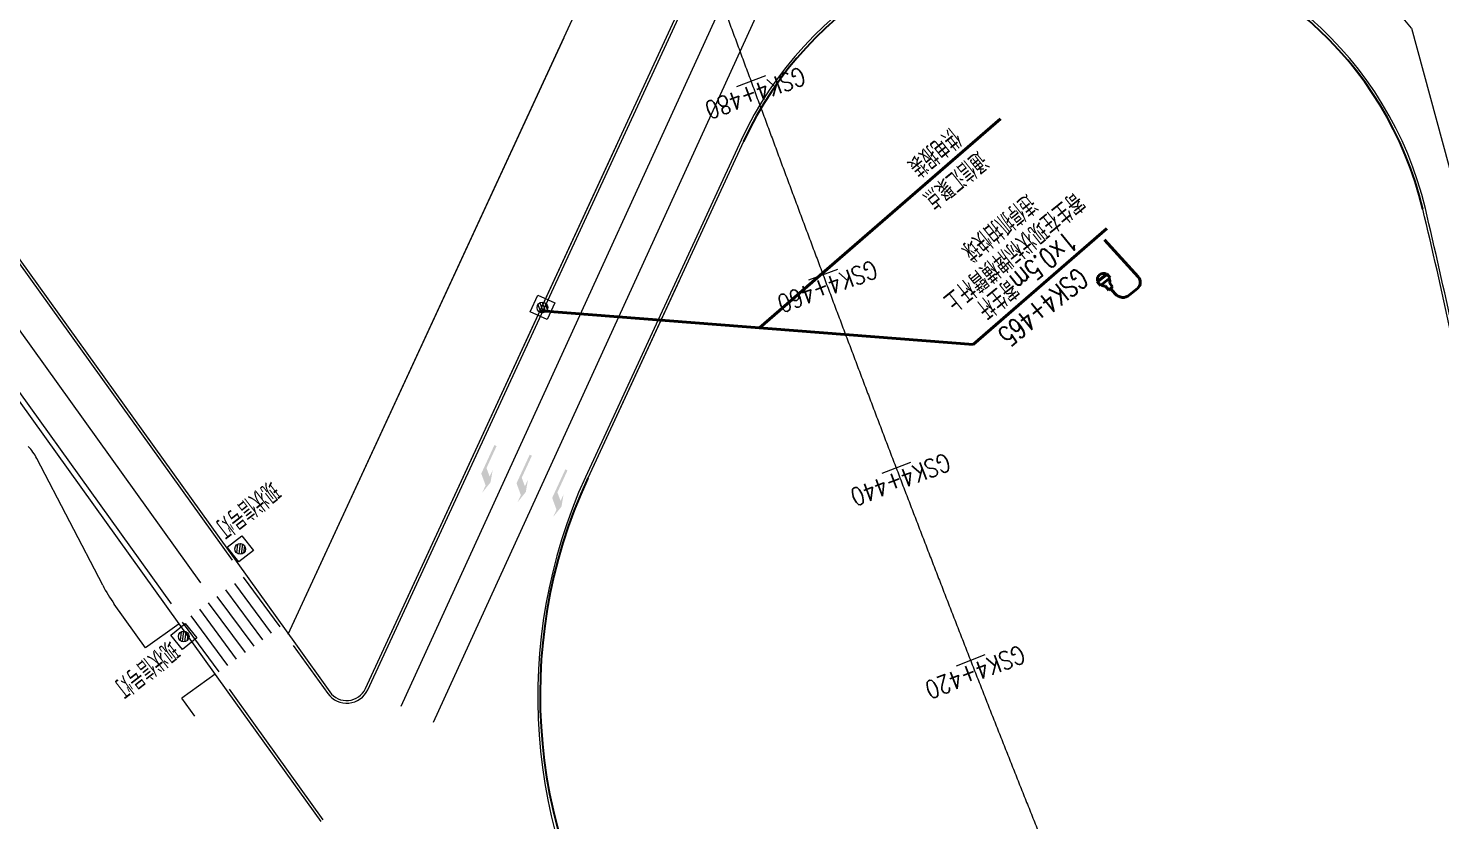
# Model space of a CAD drawing. Header units: millimetres. Extents: x 523446 to 528898, y 388189 to 392165.
# Drawn here: x 523829.9 to 523966.8, y 391201.8 to 391278.5 of the extents above; entities that cross this region are included whole.
import ezdxf
from ezdxf.enums import TextEntityAlignment as Align

# ---------------------------------------------------------------- set-up
doc = ezdxf.new("R2010")
doc.units = ezdxf.units.MM
doc.linetypes.add('ACAD_ISO04W100', pattern=[30, 24, -3, 0, -3])
doc.linetypes.add('白色虚线3米', pattern=[6, 3, -3])
for name, color, linetype, lineweight in [('0-TL-电视监控（新建）', 6, 'Continuous', 40), ('0-现状交通设施2018', 7, 'Continuous', 0), ('0-现状信号灯', 7, 'Continuous', 40), ('000-scy-车道标线(实)', 7, 'Continuous', 40), ('人行横道', 7, 'Continuous', 30)]:
    doc.layers.add(name, color=color, linetype=linetype, lineweight=lineweight)
for name, color, linetype in [('000-scy-箭头', 7, 'Continuous'), ('000-scy-道路标线', 122, '白色虚线3米'), ('GSS-标注路线桩号', 7, 'Continuous'), ('MEDS道路平面中线-GSS', 7, 'Continuous'), ('侧分带与渠化岛', 3, 'Continuous'), ('车行道边线', 5, 'ACAD_ISO04W100')]:
    doc.layers.add(name, color=color, linetype=linetype)
doc.styles.add('HZTXT_S', font='TXT_S.shx', dxfattribs={"width": 0.75, "bigfont": 'HZTXT.shx'})
doc.styles.add('MEDS', font='TXT_S.SHX', dxfattribs={"width": 0.75, "bigfont": 'hztxt.shx'})

# ---------------------------------------------------------------- blocks, each defined once
blk = doc.blocks.new('7')
at = {"layer": '0-现状信号灯', "linetype": 'Continuous', "lineweight": 0, "ltscale": 0.005}
for p, q in [((525414.8998679431, 388753.3593147711), (525416.6155864513, 388753.903658412)), ((525415.444211584, 388751.643596263), (525414.8998679431, 388753.3593147711)), ((525415.9374142907, 388753.2836228181), (525415.5550406991, 388752.5458674628)), ((525416.1805043139, 388753.2636822056), (525415.7114769937, 388752.3587362973)), ((525416.3737923226, 388753.1476530984), (525415.9177153029, 388752.2676936266)), ((525416.511550422, 388752.9244840396), (525416.1794835215, 388752.2837909074)), ((525416.6155864513, 388753.903658412), (525417.1599300923, 388752.187939904)), ((525417.1599300923, 388752.187939904), (525415.444211584, 388751.643596263))]:
    blk.add_line(p, q, dxfattribs=at)
blk.add_ellipse((525416.0179651701, 388752.7739053484), major_axis=(0.3648974809175849, 0.3648974809175849), ratio=0.9999999999947542, start_param=3.156470216024712, end_param=9.439655523204298, dxfattribs=at)
blk = doc.blocks.new('A$C30E15DA7')
at = {"layer": '0-TL-电视监控（新建）'}
for p, q in [((2.93621432542568, 3.235286151524633), (3.518303616845513, 4.257121779490261)), ((3.518303616845513, 4.257121779490261), (3.961628290475347, 4.004581607878208)), ((2.813303630799055, 3.708578357938677), (2.389635303930845, 3.938536447938531)), ((2.93621432542568, 3.235286151524633), (3.379538999171927, 2.982745979912578)), ((3.323243670922238, 3.014814648311585), (3.905332962283864, 4.03665027534589)), ((3.323243670922238, 3.014814648311585), (3.905332962283864, 4.03665027534589)), ((3.379538999171927, 2.982745979912578), (3.961628290475347, 4.004581607878208))]:
    blk.add_line(p, q, dxfattribs=at)
for points in [[(0.0937804947025143, 3.194076082669199), (0.5658129937364721, 4.065111679490654, -0.4142135623721638), (1.921467327396385, 4.467853937763719), (2.505228240625001, 4.151501628570257)], [(4.809404028346761, -6.96894712746e-05), (0.443807130912319, 2.11387620307505, -0.4266195186092931), (0.0937804947025143, 3.194076082669199, -0.2169313085417219)]]:
    blk.add_lwpolyline(points, format="xyb", dxfattribs=at)
for points in [[(2.620821177435573, 4.364466808270663), (2.389635303930845, 3.938536447938531)], [(3.057889951858669, 4.127235242631286), (2.620821177435573, 4.364466808270663)]]:
    blk.add_lwpolyline(points, dxfattribs=at)
for centre, major_axis, ratio, start_param, end_param in [((3.317121064057573, 3.695013968739658), (0.4874899605611572, 0.1279434926462025), 0.9999999996489797, 1.00299222827307, 1.854377962951944), ((3.317121064057573, 3.695013968739658), (0.4874899603944323, 0.1279434926024449), 0.99999999999384, 2.858011017215297, 3.731253685740346), ((3.476326246396638, 3.604322639759628), (0.1492674080404642, -0.5687382871431395), 0.9999999999444767, 5.898741776229705, 8.260282098354272)]:
    blk.add_ellipse(centre, major_axis=major_axis, ratio=ratio, start_param=start_param, end_param=end_param, dxfattribs=at)

msp = doc.modelspace()

# ---------------------------------------------------------------- hatches: boundary and pattern name
at = {"layer": '000-scy-箭头', "linetype": 'ByBlock', "lineweight": 0}
for points in [[(523874.7206544451, 391234.5518081335), (523873.9135473939, 391233.5474504018), (523874.240616581, 391234.2569412823), (523873.8199527205, 391235.3971573559), (523875.0955225558, 391238.1641717876), (523875.3083698187, 391238.0660510311), (523874.3271622541, 391235.9375783919), (523874.6330996061, 391235.1083303374), (523874.9274618764, 391235.7468721299)], [(523878.1363520362, 391233.6121773991), (523877.3292449851, 391232.6078196673), (523877.6563141721, 391233.3173105477), (523877.2356503117, 391234.4575266215), (523878.5112201469, 391237.2245410532), (523878.7240674099, 391237.1264202966), (523877.7428598453, 391234.9979476575), (523878.0487971973, 391234.168699603), (523878.3431594676, 391234.8072413954)], [(523881.5901809424, 391232.1958744287), (523880.7830738912, 391231.1915166971), (523881.1101430783, 391231.9010075775), (523880.6894792179, 391233.0412236511), (523881.9650490531, 391235.8082380829), (523882.177896316, 391235.7101173263), (523881.1966887515, 391233.5816446872), (523881.5026261035, 391232.7523966327), (523881.7969883737, 391233.3909384252)]]:
    msp.add_hatch(color=4, dxfattribs=at).paths.add_polyline_path(points)

# ---------------------------------------------------------------- linework, layer by layer
at = {"layer": '0-TL-电视监控（新建）', "color": 3, "lineweight": 40, "flags": 128}
msp.add_lwpolyline([(523924.1149024281, 391269.7672091777), (523900.7777087035, 391249.5293065551)], dxfattribs=at)
at = {"layer": '0-TL-电视监控（新建）', "lineweight": 40, "flags": 128}
for points in [[(523934.4291839927, 391259.1501301162), (523921.4784951604, 391247.9193547893)], [(523879.6115971791, 391251.1754478113), (523921.4784951604, 391247.9193547893)]]:
    msp.add_lwpolyline(points, dxfattribs=at)
at = {"layer": '000-scy-车道标线(实)', "color": 4, "linetype": 'ByBlock', "lineweight": 0, "flags": 128}
for points in [[(523862.8191496181, 391214.4610119684), (523905.4267435267, 391306.6187715529)], [(523898.9965696504, 391267.6899936157), (523883.9046739991, 391235.04709681)], [(523827.0918655899, 391258.4766158671), (523849.6872416569, 391226.9966962592)], [(523843.7973989757, 391222.7691374847), (523821.202076761, 391254.2489820656)], [(523855.6062162225, 391218.750369978), (523858.9489768115, 391214.0932297603)], [(523851.7795552333, 391211.2196482357), (523849.4254165028, 391214.4994386563)], [(523858.5130658107, 391201.838508881), (523851.7795552333, 391211.2196482357)]]:
    msp.add_lwpolyline(points, dxfattribs=at)
for points in [[(523963.938206628, 391278.5417249875, 0.3883207193501608), (523908.3849821251, 391287.9965864168, 0.3275793922178589)], [(523965.2812346446, 391261.0729364706, 0.7118215270813119), (523898.9965696507, 391267.6899936163)], [(523970.3392345653, 391237.2721184656, 0.01233453233740837), (523965.2812346443, 391261.0729364716, 0.01233453233740837)], [(523883.9046739995, 391235.0470968108, 0.2543807387385165), (523887.4079200979, 391186.0200076246)], [(523858.9489768115, 391214.0932297603, 0.5745474098023649), (523862.819149618, 391214.4610119684, 0.5745474098023649)]]:
    msp.add_lwpolyline(points, format="xyb", dxfattribs=at)
at = {"layer": '000-scy-道路标线', "linetype": 'ByBlock', "lineweight": 0, "flags": 128}
for points in [[(523922.5808051093, 391374.5070022139, -0.1234187823032554), (523924.4442945233, 391336.9683754979), (523923.4830787162, 391332.239708835), (523921.8987722406, 391327.2646784901), (523920.0516699838, 391322.2888350791), (523918.0326559697, 391317.5768571042), (523915.8312052416, 391312.934150134), (523913.613741393, 391308.3606418915), (523911.4678903037, 391303.8390387325), (523869.1692671346, 391211.2872848239)], [(523919.0498298319, 391371.6149926686, -0.1195872643447994), (523920.2805906418, 391337.5666322034), (523918.0734629486, 391328.6774112323), (523918.0734629486, 391328.6774112323), (523916.6539020457, 391323.8934750145), (523914.8602285607, 391319.0554462993), (523912.6587778326, 391314.412739329), (523910.441313984, 391309.8392310866), (523908.285949479, 391305.2968633406), (523866.0442147293, 391212.8491557059)], [(523846.6407713044, 391224.8100279275), (523824.0454490899, 391256.2898725085, 0.3860453267629628), (523786.0230452412, 391264.4866268573)]]:
    msp.add_lwpolyline(points, format="xyb", dxfattribs=at)
msp.add_lwpolyline([(523963.938206628, 391278.5417249875), (523969.9859173872, 391256.2887788829)], dxfattribs=at)
at = {"layer": 'GSS-标注路线桩号', "color": 7, "linetype": 'ByBlock', "lineweight": 0}
for p, q in [((523901.3605942506, 391273.9192556788), (523898.5468692564, 391272.8786060465)), ((523908.3363700591, 391255.1826102614), (523905.5274620076, 391254.129028011)), ((523915.4127837956, 391236.4863964457), (523912.6105108875, 391235.415291153)), ((523922.6202987909, 391217.8429977489), (523919.8265654432, 391216.7498125028))]:
    msp.add_line(p, q, dxfattribs=at)
at = {"layer": 'MEDS道路平面中线-GSS', "color": 6, "linetype": 'ByBlock', "lineweight": 0}
for points in [[(523884.718325936, 391314.954791176, 2.755e-06), (523885.279312323, 391313.417592352, 5.51e-06)], [(523897.093927178, 391281.148822343, 6.3361e-05), (523897.65956916, 391279.613330537, 6.6116e-05), (523898.225617202, 391278.077988377, 6.8871e-05), (523898.792088181, 391276.542802212, 7.1625e-05), (523899.358998971, 391275.007778405, 7.438e-05), (523899.926366436, 391273.472923334, 7.7135e-05), (523900.494207438, 391271.938243392, 7.989e-05), (523901.062538832, 391270.403744987, 8.2645e-05), (523901.631377467, 391268.869434545, 8.5399e-05), (523902.200740186, 391267.335318507, 8.8154e-05), (523902.770643824, 391265.801403332, 9.0909e-05), (523903.341105212, 391264.267695496, 9.3664e-05), (523903.912141173, 391262.734201495, 9.6419e-05), (523904.48376852, 391261.200927844, 9.9174e-05), (523905.056004064, 391259.667881074, 0.000101928), (523905.628864603, 391258.135067741, 0.000104683), (523906.202366931, 391256.602494418, 0.000107438), (523906.776527832, 391255.070167701, 0.000110193), (523907.351364083, 391253.538094207, 0.000112948), (523907.926892452, 391252.006280576, 0.000115702), (523908.503129697, 391250.47473347, 0.000118457), (523909.080092569, 391248.943459574, 0.000121212), (523909.657797809, 391247.412465598, 0.000123967), (523910.236262148, 391245.881758277, 0.000126722), (523910.815502308, 391244.35134437, 0.000129477), (523911.395535001, 391242.82123066, 0.000132231), (523911.976376929, 391241.291423959, 0.000134986), (523912.558044784, 391239.761931105, 0.000137741), (523913.140555245, 391238.232758962, 0.000140496), (523913.723924984, 391236.703914422, 0.000143251), (523914.308170659, 391235.175404407, 0.000146006), (523914.893308917, 391233.647235865, 0.00014876), (523915.479356395, 391232.119415776, 0.000151515), (523916.066329716, 391230.591951149, 0.00015427), (523916.654245493, 391229.064849023, 0.000157025), (523917.243120325, 391227.538116468, 0.00015978), (523917.832970799, 391226.011760587, 0.000162534), (523918.42381349, 391224.485788514, 0.000165289), (523919.015664958, 391222.960207414, 0.000168044), (523919.608541752, 391221.435024489, 0.000170799), (523920.202460405, 391219.910246971, 0.000173554), (523920.797437438, 391218.385882129, 0.000176309), (523921.393489356, 391216.861937265, 0.000179063), (523921.990632652, 391215.338419718, 0.000181818), (523922.588883802, 391213.81533686, 0.000184573), (523923.188259269, 391212.292696102, 0.000187328), (523923.788775499, 391210.770504892, 0.000190083), (523924.390448923, 391209.248770713, 0.000192837), (523924.993295957, 391207.727501089, 0.000195592), (523925.597333, 391206.20670358, 0.000198347), (523926.202576436, 391204.686385787, 0.000201102), (523926.809042631, 391203.16655535, 0.000203857), (523927.416747934, 391201.647219948, 0.000206612), (523928.025708678, 391200.128387301, 0.000209366)]]:
    msp.add_lwpolyline(points, format="xyb", dxfattribs=at)
at = {"layer": '人行横道', "color": 4, "linetype": 'ByBlock', "lineweight": 0}
for points in [[(523849.9004009541, 391224.7520646553), (523853.4681498038, 391219.927295373)], [(523850.7446508003, 391225.3763580135), (523854.31239965, 391220.5515887312)], [(523847.3676514153, 391222.8791845808), (523850.935400265, 391218.0544152985)], [(523848.2119012616, 391223.5034779389), (523851.7796501113, 391218.6787086566)], [(523849.0561511078, 391224.1277712971), (523852.6238999575, 391219.3030020148)], [(523845.6791517229, 391221.6305978644), (523849.2469005726, 391216.8058285821)], [(523846.5234015691, 391222.2548912226), (523850.0911504188, 391217.4301219403)], [(523844.8349018766, 391221.0063045062), (523848.4026507263, 391216.1815352239)]]:
    msp.add_lwpolyline(points, dxfattribs=at)
at = {"layer": '侧分带与渠化岛', "color": 3, "linetype": 'Continuous', "lineweight": 0}
for p, q in [((523855.1217641695, 391219.8540439017), (523897.0306599688, 391310.5005599153)), ((523899.2234908276, 391267.5850804167), (523884.1315951764, 391234.942183611))]:
    msp.add_line(p, q, dxfattribs=at)
for points in [[(523965.0380518145, 391261.0149527559, 0.5304994373675822), (523910.8199635028, 391281.4991653773, 0.5304994373675822)], [(523970.0934881268, 391237.2261980129, 0.01233453233741253), (523965.0380518145, 391261.0149527559)], [(523892.9801252894, 391254.0810421106), (523884.1315951764, 391234.942183611, 0.2702062749864443), (523888.8962259387, 391184.8039660428), (523944.3500562991, 391107.5455873837)], [(523830.7680611219, 391236.8637889858, 0.07191278777984879), (523829.9337123638, 391238.0262052145)], [(523837.1438364392, 391224.5863658939, 0.03591002705170915), (523838.2699706896, 391222.7527410326)], [(523859.152074835, 391214.2390076491, 0.5745474098054382), (523862.5922284408, 391214.5659251674)]]:
    msp.add_lwpolyline(points, format="xyb", dxfattribs=at)
for points in [[(523855.1217641695, 391219.8540439017), (523881.8444126992, 391277.6535860196)], [(523827.2949675097, 391258.6223883274), (523855.8093142462, 391218.8961478668)], [(523837.1438364392, 391224.5863658939), (523830.7680611219, 391236.8637889859)], [(523841.307857663, 391218.5203512986), (523838.2699706896, 391222.7527410326)], [(523844.557426039, 391220.8527975192), (523841.307857663, 391218.5203512986)], [(523855.809314246, 391218.8961478668), (523859.152074835, 391214.2390076491)], [(523848.0560953695, 391215.9784449556), (523844.8065269934, 391213.6459987351)], [(523846.0606091186, 391211.8988092054), (523844.8065269934, 391213.6459987351)]]:
    msp.add_lwpolyline(points, dxfattribs=at)
at = {"layer": '侧分带与渠化岛', "color": 3, "linetype": 'Continuous', "lineweight": -3}
for centre, radius, start, end in [((523930.992455641, 391252.8972325592), 35.00000000000399, 13.41101201305566, 155.1873310098815), ((523929.515830624, 391213.9595438146), 49.99999999998023, 155.1873310098815, 215.6696917945225)]:
    msp.add_arc(centre, radius, start, end, dxfattribs=at)
at = {"layer": '车行道边线', "color": 5, "linetype": 'Continuous', "lineweight": 0}
msp.add_line((523862.5922284409, 391214.5659251673), (523905.1998223494, 391306.7236847519), dxfattribs=at)
for points in [[(523862.5922284409, 391214.5659251673), (523886.9187322582, 391267.1827449563)], [(523849.3101774945, 391214.2312554261), (523820.7958807141, 391253.9574262881)], [(523858.3099677872, 391201.6927309922), (523849.3101774944, 391214.231255426)]]:
    msp.add_lwpolyline(points, dxfattribs=at)

# ---------------------------------------------------------------- block references
at = {"layer": '0-TL-电视监控（新建）', "color": 7, "lineweight": 40, "rotation": 158.2974467154146}
msp.add_blockref('A$C30E15DA7', (523938.6566092698, 391256.2680575587), dxfattribs=at)
at = {"layer": '0-现状交通设施2018', "color": 6, "linetype": 'ByBlock', "lineweight": 0}
for p, rotation in [((461691.7485509496, -259381.5509322276), 48.04265235154208), ((166410.3586495179, -155971.3816927885), 20.34918012398778), ((174031.5816555123, -160886.6122953555), 21.14417430544432)]:
    msp.add_blockref('7', p, dxfattribs=dict(at, rotation=rotation))

# ---------------------------------------------------------------- texts
at = {"layer": '0-TL-电视监控（新建）', "color": 3, "linetype": 'ByBlock', "lineweight": 40, "style": 'HZTXT_S', "width": 0.7}
for s, p in [('供电报装', (523919.2983313483, 391269.0499456854)), ('通信汇聚点', (523921.8750840427, 391266.7906261603))]:
    msp.add_text(s, height=2, rotation=218.8925139462993, dxfattribs=at).set_placement(p)
at = {"layer": '0-TL-电视监控（新建）', "linetype": 'ByBlock', "lineweight": 40, "style": 'HZTXT_S', "width": 0.7}
for s, p in [('违停抓拍快球', (523926.6387892844, 391262.6254358373)), ('1×0.5m寄生杆', (523930.523031709, 391259.0161235715)), ('GSK4+465', (523931.5696886337, 391255.4481053275))]:
    msp.add_text(s, height=2, rotation=218.8925139462993, dxfattribs=at).set_placement(p)
at = {"layer": '0-TL-电视监控（新建）', "linetype": 'ByBlock', "lineweight": 40, "insert": (523932.4961968149, 391261.2954307293), "char_height": 2, "width": 18.39220665482521, "attachment_point": 1, "rotation": 218.8925139442548, "style": 'HZTXT_S'}
msp.add_mtext('寄生在现状标牌横臂杆上', dxfattribs=at)
at = {"layer": '0-现状交通设施2018', "linetype": 'ByBlock', "lineweight": 0, "style": 'HZTXT_S', "width": 0.7}
for p in [(523848.4321086191, 391229.7730706968), (523838.6429728553, 391214.3135006524)]:
    msp.add_text('现状信号灯', height=1.999999999999998, rotation=217.9664063913506, dxfattribs=at).set_placement(p, align=Align.MIDDLE_RIGHT)
at = {"layer": 'GSS-标注路线桩号', "color": 7, "linetype": 'ByBlock', "lineweight": 0, "style": 'MEDS', "width": 0.8}
for s, rotation, p in [('GSK4+480', 200.2967964176829, (523900.3786636867, 391272.2499931567)), ('GSK4+460', 200.5603679927157, (523907.3621287856, 391253.5088483485)), ('GSK4+440', 200.9182224676131, (523914.4490153361, 391234.8065823618)), ('GSK4+420', 201.3703597659203, (523921.6698160926, 391216.1556306756))]:
    msp.add_text(s, height=1.75, rotation=rotation, dxfattribs=at).set_placement(p, align=Align.MIDDLE)

doc.saveas('drawing.dxf')
